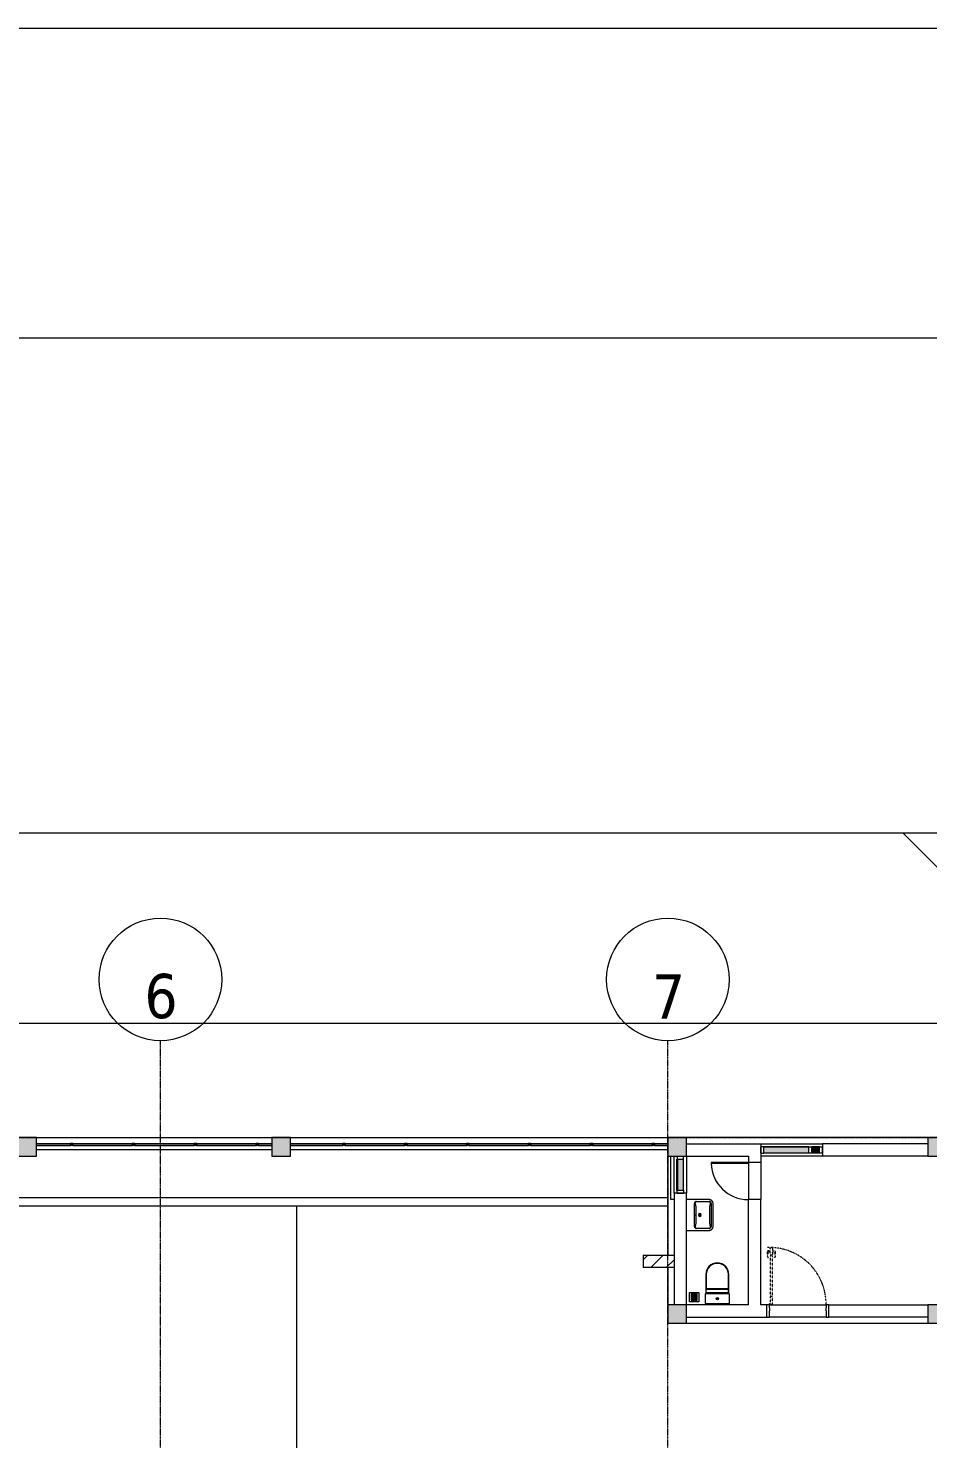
# Model space of a CAD drawing. Header units: millimetres. Extents: x 5356 to 209803, y -16346 to 109894.
# Drawn here: x 58816 to 73353, y 79553 to 102336 of the extents above; entities that cross this region are included whole.
import ezdxf

# ---------------------------------------------------------------- set-up
doc = ezdxf.new("R2010")
doc.units = ezdxf.units.MM
for name, pattern in [('Double dash', [41.999998, 12, -6, 6, -6, 6, -6]), ('Grid Line', [22.225, 12.7, -3.175, 3.175, -3.175]), ('NET VAN', [1.06, 0.53, -0.53])]:
    doc.linetypes.add(name, pattern=pattern)
for name, color, linetype, lineweight in [('A-ANNO-DIMS', 211, 'Continuous', 9), ('A-ANNO-DIMS-220', 211, 'Continuous', 9), ('A-DETL-GENF-2', 9, 'NET VAN', 9), ('A-DOOR', 31, 'Continuous', 9), ('A-FLOR', 192, 'Continuous', 9), ('A-FLOR-HRAL', 11, 'Continuous', 9), ('A-GLAZ-CURT', 52, 'Continuous', 9), ('A-GLAZ-CWMG', 51, 'Continuous', 9), ('A-GLAZ-CWMG-1', 51, 'Continuous', 18), ('A-WALL', 113, 'Continuous', 9), ('A-WALL-3', 113, 'Continuous', 18), ('A-WALL-PATT-3', 111, 'Continuous', 9), ('C-PROP-LINE', 91, 'Double dash', 18), ('M-EQPM', 50, 'Continuous', 9), ('P-SANR-FIXT', 6, 'Continuous', 9), ('S-COLS', 52, 'Continuous', 9), ('S-COLS-3', 9, 'Continuous', 9), ('S-COLS-4', 52, 'Continuous', 18), ('S-GRID-1', 1, 'Grid Line', 9), ('S-GRID-IDEN', 1, 'Continuous', 9)]:
    doc.layers.add(name, color=color, linetype=linetype, lineweight=lineweight)
doc.styles.add('Arial_2', font='arial_0.ttf', dxfattribs={"width": 0.9, "height": 660})
doc.styles.add('Tahoma_B', font='tahomabd_0.ttf', dxfattribs={"height": 715})
doc.dimstyles.new('1_Dim_chi_tiet_khu_đất_2', dxfattribs={"dimscale": 304.8, "dimtxt": 673.371204, "dimasz": 0.866142, "dimexe": 0.721785, "dimexo": 0.0625, "dimgap": 0.072178, "dimtad": 1, "dimdec": 0, "dimrnd": 5, "dimzin": 0, "dimdsep": 46, "dimtxsty": 'Arial_2', "dimblk1": 'OBLIQUE', "dimblk2": 'OBLIQUE', "dimsah": 1, "dimcen": 0.09, "dimdle": 0.721785, "dimazin": 0, "dimtfac": 1, "dimtdec": 4, "dimtix": 1, "dimtmove": 0, "dimatfit": 3, "dimfxl": 2.165354, "dimfxlon": 1, "dimtvp": 1, "dimtolj": 1, "dimtzin": 0, "dimarcsym": 2})
pattern_1 = [(180, (609.6, 0), (-2e-15, -13), []), (270, (609.6, 0), (76, 5e-15), [])]

# ---------------------------------------------------------------- blocks, each defined once
blk = doc.blocks.new('M_Concrete-Rectangular-Column2 - 300x300-2035845-TKCS_MB ĐỊNH VỊ MỐC TỌA ĐỘ CÔNG TRÌNH')
at = {"layer": 'S-COLS-3'}
blk.add_hatch(color=256, dxfattribs=at).paths.add_polyline_path([(-150, -150), (150, -150), (150, 150), (-150, 150), (-150, -16)])
at = {"layer": 'S-COLS-4'}
for p, q in [((150, 150), (-150, 150)), ((-150, 150), (-150, 56)), ((-150, 44), (-150, -150)), ((150, -150), (150, 150)), ((-150, -150), (150, -150))]:
    blk.add_line(p, q, dxfattribs=at)
blk = doc.blocks.new('M_Concrete-Rectangular-Column2 - 300x300-V189-TKCS_MB ĐỊNH VỊ MỐC TỌA ĐỘ CÔNG TRÌNH')
at = {"layer": 'S-COLS-3'}
blk.add_hatch(color=256, dxfattribs=at).paths.add_polyline_path([(150, -150), (150, 150), (-150, 150), (-150, -150)])
at = {"layer": 'S-COLS-4'}
for p, q in [((150, 150), (-150, 150)), ((-150, 150), (-150, -150)), ((150, -150), (150, 150)), ((-150, -150), (150, -150))]:
    blk.add_line(p, q, dxfattribs=at)
blk = doc.blocks.new('System Panel - Glazed-2035462-TKCS_MB ĐỊNH VỊ MỐC TỌA ĐỘ CÔNG TRÌNH')
at = {"layer": 'A-GLAZ-CURT'}
for p, q in [((-362.5, 6), (362.5, 6)), ((-362.5, -6), (-362.5, 6)), ((362.5, -6), (362.5, 6)), ((362.5, -6), (-362.5, -6))]:
    blk.add_line(p, q, dxfattribs=at)
blk = doc.blocks.new('Rectangular Mullion - 50 x 100mm-2023109-TKCS_MB ĐỊNH VỊ MỐC TỌA ĐỘ CÔNG TRÌNH')
at = {"layer": 'A-GLAZ-CWMG'}
blk.add_hatch(color=256, dxfattribs=at).paths.add_polyline_path([(71428, 84168), (71428, 84262), (70703, 84262), (70703, 84168), (70720, 84168)])
blk.add_line((71428, 84168), (70703, 84168), dxfattribs=at)
blk = doc.blocks.new('Rectangular Mullion - 50 x 100mm-2035463-TKCS_MB ĐỊNH VỊ MỐC TỌA ĐỘ CÔNG TRÌNH')
at = {"layer": 'A-GLAZ-CWMG-1'}
for p, q in [((0, 100), (-50, 100)), ((-50, 100), (-50, 0)), ((-50, 0), (0, 0)), ((0, 100), (0, 0))]:
    blk.add_line(p, q, dxfattribs=at)
blk = doc.blocks.new('Rectangular Mullion - 50 x 100mm-2035464-TKCS_MB ĐỊNH VỊ MỐC TỌA ĐỘ CÔNG TRÌNH')
at = {"layer": 'A-GLAZ-CWMG-1'}
for p, q in [((0, 100), (-50, 100)), ((-50, 100), (-50, 0)), ((-50, 0), (0, 0)), ((0, 100), (0, 0))]:
    blk.add_line(p, q, dxfattribs=at)
blk = doc.blocks.new('System Panel - Glazed-4717077-TKCS_MB ĐỊNH VỊ MỐC TỌA ĐỘ CÔNG TRÌNH')
at = {"layer": 'A-GLAZ-CURT'}
for p, q in [((-250, 6), (250, 6)), ((-250, -6), (-250, 6)), ((250, -6), (250, 6)), ((250, -6), (-250, -6))]:
    blk.add_line(p, q, dxfattribs=at)
blk = doc.blocks.new('Rectangular Mullion - 50 x 100mm-4717076-TKCS_MB ĐỊNH VỊ MỐC TỌA ĐỘ CÔNG TRÌNH')
at = {"layer": 'A-GLAZ-CWMG'}
blk.add_hatch(color=256, dxfattribs=at).paths.add_polyline_path([(69309, 83568), (69403, 83568), (69403, 84068), (69309, 84068)])
blk.add_line((69403, 83568), (69403, 84068), dxfattribs=at)
blk = doc.blocks.new('Rectangular Mullion - 50 x 100mm-2035485-TKCS_MB ĐỊNH VỊ MỐC TỌA ĐỘ CÔNG TRÌNH')
at = {"layer": 'A-GLAZ-CWMG-1'}
for p, q in [((0, 0), (-50, 0)), ((-50, 0), (-50, -100)), ((0, 0), (0, -100)), ((-50, -100), (0, -100))]:
    blk.add_line(p, q, dxfattribs=at)
blk = doc.blocks.new('Rectangular Mullion - 50 x 100mm-2035486-TKCS_MB ĐỊNH VỊ MỐC TỌA ĐỘ CÔNG TRÌNH')
at = {"layer": 'A-GLAZ-CWMG-1'}
for p, q in [((0, 0), (-50, 0)), ((-50, 0), (-50, -100)), ((-50, -100), (0, -100))]:
    blk.add_line(p, q, dxfattribs=at)
blk = doc.blocks.new('DOOR_CW_01 CANH MO-PANEL KINH - DIG_05-1000x2200-CỬA NHÔM KÍNH-2022776-TKCS_MB ĐỊNH VỊ MỐC TỌA ĐỘ CÔNG TRÌNH')
at = {"layer": 'A-DETL-GENF-2'}
for p, q in [((-492, 887), (-492, 966)), ((-449, 970), (-488, 970)), ((-484, 950), (-484, 887)), ((-449, 954), (-480, 954)), ((-449, 982), (-447, 982)), ((-449, 942), (-449, 982)), ((-447, 942), (-449, 942)), ((-447, 1022), (-407, 1022)), ((-447, 902), (-447, 1022)), ((-447, 942), (-447, 982)), ((-407, 1022), (-407, 902)), ((-407, 942), (-407, 982)), ((-405, 982), (-407, 982)), ((-407, 942), (-405, 942)), ((-405, 942), (-405, 982)), ((-405, 970), (-366, 970)), ((-405, 954), (-374, 954)), ((-370, 950), (-370, 887)), ((-362, 887), (-362, 966)), ((-484, 861), (-477, 866)), ((-407, 902), (-447, 902)), ((-447, 888), (-441, 888)), ((-447, 888), (-447, 246)), ((-413, 902), (-441, 902)), ((-441, 902), (-441, 888)), ((-413, 888), (-413, 902)), ((-407, 888), (-413, 888)), ((-407, 246), (-407, 888)), ((-370, 861), (-377, 866)), ((-447, 246), (-441, 246)), ((-407, 232), (-447, 232)), ((-447, 232), (-447, 112)), ((-441, 246), (-441, 232)), ((-441, 232), (-413, 232)), ((-407, 246), (-413, 246)), ((-413, 232), (-413, 246)), ((-407, 112), (-407, 232)), ((-447, 112), (-407, 112))]:
    blk.add_line(p, q, dxfattribs=at)
blk.add_circle((-457, 110), 10, dxfattribs=at)
for centre, radius, start, end in [((-488, 966), 4, 90, 180), ((-457, 110), 914, 360, 92), ((-480, 950), 4, 90, 180), ((-374, 950), 4, 360, 90), ((-366, 966), 4, 0, 90), ((-447, 887), 45, 180, 215), ((-447, 887), 37, 180, 215), ((-407, 887), 37, 325, 0), ((-407, 887), 45, 325, 0)]:
    blk.add_arc(centre, radius, start, end, dxfattribs=at)
at = {"layer": 'A-DOOR'}
for p, q in [((-460, 100), (-500, 100)), ((-460, 50), (-460, 100)), ((-450, 50), (-460, 50)), ((-460, -100), (-460, 0)), ((-460, 0), (-450, 0)), ((-457, 100), (-432, 100)), ((-450, 0), (-450, 50)), ((460, 50), (450, 50)), ((450, 50), (450, 0)), ((450, 0), (460, 0)), ((500, 100), (460, 100)), ((460, 100), (460, 50)), ((460, 0), (460, -100)), ((-500, -100), (-460, -100)), ((460, -100), (500, -100))]:
    blk.add_line(p, q, dxfattribs=at)
blk = doc.blocks.new('M_Concrete-Rectangular-Column2 - 300x300-2025389-TKCS_MB ĐỊNH VỊ MỐC TỌA ĐỘ CÔNG TRÌNH')
at = {"layer": 'S-COLS-3'}
blk.add_hatch(color=256, dxfattribs=at).paths.add_polyline_path([(150, -150), (150, 150), (-150, 150), (-150, -150)])
at = {"layer": 'S-COLS-4'}
for p, q in [((150, 150), (-150, 150)), ((-150, 150), (-150, -150)), ((150, -150), (150, 150)), ((-150, -150), (150, -150))]:
    blk.add_line(p, q, dxfattribs=at)
blk = doc.blocks.new('NBS_CLDPhysicalSecuritySystems_MtlMeshPnlFncngSym_CLDModsecSecurusS3_InfillPanel - NBS_CLDPhysicalSecuritySystems_MtlMeshPnlFncngSym_CLDModsecSecurusS2_InfillPanel-4716033-TKCS_MB ĐỊNH VỊ MỐC TỌA ĐỘ CÔNG TRÌNH')
at = {"layer": 'A-FLOR-HRAL'}
h = blk.add_hatch(dxfattribs=at)
h.set_pattern_fill('FP_6', color=256, style=0, pattern_type=2)
h.set_pattern_definition(pattern_1)
h.paths.add_polyline_path([(0, 6), (0, -6), (6100, -6), (6100, 6), (854, 6)])
for p, q in [((218, 27), (0, 27)), ((0, 6), (6100, 6)), ((0, -6), (0, 6)), ((214, 6), (214, 23)), ((254, 6), (214, 6)), ((218, 27), (250, 27)), ((1218, 27), (250, 27)), ((254, 23), (254, 6)), ((1214, 6), (1214, 23)), ((1254, 6), (1214, 6)), ((1218, 27), (1250, 27)), ((2218, 27), (1250, 27)), ((1254, 23), (1254, 6)), ((2214, 6), (2214, 23)), ((2254, 6), (2214, 6)), ((2218, 27), (2250, 27)), ((3218, 27), (2250, 27)), ((2254, 23), (2254, 6)), ((3214, 6), (3214, 23)), ((3254, 6), (3214, 6)), ((3218, 27), (3250, 27)), ((4218, 27), (3250, 27)), ((3254, 23), (3254, 6)), ((4214, 6), (4214, 23)), ((4254, 6), (4214, 6)), ((4218, 27), (4250, 27)), ((5218, 27), (4250, 27)), ((4254, 23), (4254, 6)), ((5214, 6), (5214, 23)), ((5254, 6), (5214, 6)), ((5218, 27), (5250, 27)), ((6100, 27), (5250, 27)), ((5254, 23), (5254, 6)), ((6100, -6), (0, -6)), ((214, -11), (214, -6)), ((214, -6), (254, -6)), ((254, -11), (214, -11)), ((254, -6), (254, -11)), ((1214, -11), (1214, -6)), ((1214, -6), (1254, -6)), ((1254, -11), (1214, -11)), ((1254, -6), (1254, -11)), ((2214, -11), (2214, -6)), ((2214, -6), (2254, -6)), ((2254, -11), (2214, -11)), ((2254, -6), (2254, -11)), ((3214, -11), (3214, -6)), ((3214, -6), (3254, -6)), ((3254, -11), (3214, -11)), ((3254, -6), (3254, -11)), ((4214, -11), (4214, -6)), ((4214, -6), (4254, -6)), ((4254, -11), (4214, -11)), ((4254, -6), (4254, -11)), ((5214, -11), (5214, -6)), ((5214, -6), (5254, -6)), ((5254, -11), (5214, -11)), ((5254, -6), (5254, -11))]:
    blk.add_line(p, q, dxfattribs=at)
for centre, start, end in [((218, 23), 90, 180), ((250, 23), 0, 90), ((1218, 23), 90, 180), ((1250, 23), 0, 90), ((2218, 23), 90, 180), ((2250, 23), 0, 90), ((3218, 23), 90, 180), ((3250, 23), 0, 90), ((4218, 23), 90, 180), ((4250, 23), 0, 90), ((5218, 23), 90, 180), ((5250, 23), 0, 90)]:
    blk.add_arc(centre, 4, start, end, dxfattribs=at)
blk = doc.blocks.new('NBS_CLDPhysicalSecuritySystems_MtlMeshPnlFncngSym_CLDModsecSecurusS3_InfillPanel - NBS_CLDPhysicalSecuritySystems_MtlMeshPnlFncngSym_CLDModsecSecurusS2_InfillPanel-2369324-TKCS_MB ĐỊNH VỊ MỐC TỌA ĐỘ CÔNG TRÌNH')
at = {"layer": 'A-FLOR-HRAL'}
h = blk.add_hatch(dxfattribs=at)
h.set_pattern_fill('FP_6', color=256, style=0, pattern_type=2)
h.set_pattern_definition(pattern_1)
h.paths.add_polyline_path([(0, 6), (0, -6), (3800, -6), (3800, 6), (1716, 6)])
for p, q in [((218, 27), (0, 27)), ((0, 6), (3800, 6)), ((214, 6), (214, 23)), ((254, 6), (214, 6)), ((218, 27), (250, 27)), ((1218, 27), (250, 27)), ((254, 23), (254, 6)), ((1214, 6), (1214, 23)), ((1254, 6), (1214, 6)), ((1218, 27), (1250, 27)), ((2218, 27), (1250, 27)), ((1254, 23), (1254, 6)), ((2214, 6), (2214, 23)), ((2254, 6), (2214, 6)), ((2218, 27), (2250, 27)), ((3218, 27), (2250, 27)), ((2254, 23), (2254, 6)), ((3214, 6), (3214, 23)), ((3254, 6), (3214, 6)), ((3218, 27), (3250, 27)), ((3800, 27), (3250, 27)), ((3254, 23), (3254, 6)), ((3800, -6), (0, -6)), ((214, -11), (214, -6)), ((214, -6), (254, -6)), ((254, -11), (214, -11)), ((254, -6), (254, -11)), ((1214, -11), (1214, -6)), ((1214, -6), (1254, -6)), ((1254, -11), (1214, -11)), ((1254, -6), (1254, -11)), ((2214, -11), (2214, -6)), ((2214, -6), (2254, -6)), ((2254, -11), (2214, -11)), ((2254, -6), (2254, -11)), ((3214, -11), (3214, -6)), ((3214, -6), (3254, -6)), ((3254, -11), (3214, -11)), ((3254, -6), (3254, -11))]:
    blk.add_line(p, q, dxfattribs=at)
for centre, start, end in [((218, 23), 90, 180), ((250, 23), 0, 90), ((1218, 23), 90, 180), ((1250, 23), 0, 90), ((2218, 23), 90, 180), ((2250, 23), 0, 90), ((3218, 23), 90, 180), ((3250, 23), 0, 90)]:
    blk.add_arc(centre, 4, start, end, dxfattribs=at)
blk = doc.blocks.new('System Panel - Glazed-4717080-TKCS_MB ĐỊNH VỊ MỐC TỌA ĐỘ CÔNG TRÌNH')
at = {"layer": 'A-GLAZ-CURT'}
for p, q in [((-62.5, 6), (62.5, 6)), ((-62.5, -6), (-62.5, 6)), ((62.5, -6), (62.5, 6)), ((62.5, -6), (-62.5, -6))]:
    blk.add_line(p, q, dxfattribs=at)
blk = doc.blocks.new('Rectangular Mullion - 50 x 100mm-4717079-TKCS_MB ĐỊNH VỊ MỐC TỌA ĐỘ CÔNG TRÌNH')
at = {"layer": 'A-GLAZ-CWMG'}
blk.add_hatch(color=256, dxfattribs=at).paths.add_polyline_path([(71603, 84168), (71603, 84262), (71478, 84262), (71478, 84168)])
blk.add_line((71603, 84168), (71478, 84168), dxfattribs=at)
blk = doc.blocks.new('Rectangular Mullion - 50 x 100mm-2035461-TKCS_MB ĐỊNH VỊ MỐC TỌA ĐỘ CÔNG TRÌNH')
at = {"layer": 'A-GLAZ-CWMG-1'}
for p, q in [((25, 100), (-25, 100)), ((-25, 100), (-25, 0)), ((-25, 0), (25, 0)), ((25, 100), (25, 0))]:
    blk.add_line(p, q, dxfattribs=at)
blk = doc.blocks.new('PF_Water_Closet-Duravit-Starck 3-012601 - Generic Toilet-4713156-TKCS_MB ĐỊNH VỊ MỐC TỌA ĐỘ CÔNG TRÌNH')
at = {"layer": 'P-SANR-FIXT'}
for p, q in [((-199, 592), (-199, 357)), ((-192, 592), (-192, 350)), ((166, 350), (166, 592)), ((172, 356), (172, 592)), ((-207, 272), (-207, 126)), ((173, 280), (-201, 280)), ((171, 357), (-198, 357)), ((-198, 357), (-198, 280)), ((-198, 299), (172, 299)), ((-198, 280), (171, 280)), ((-192, 350), (165, 350)), ((-192, 280), (-192, 350)), ((166, 280), (166, 350)), ((171, 280), (171, 357)), ((183, 126), (183, 272)), ((-201, 118), (175, 118)), ((-197, 118), (-197, 113)), ((-197, 113), (173, 113)), ((-26, 196), (1, 196)), ((173, 118), (173, 113))]:
    blk.add_line(p, q, dxfattribs=at)
for radius in [19.1, 14.6, 13.8]:
    blk.add_circle((-12, 196), radius, dxfattribs=at)
for centre, radius, start, end in [((-17, 592), 182, 88.8107, 180), ((-17, 592), 175, 88.7676, 180), ((-10, 592), 182, 0, 91.1893), ((-10, 592), 175, 0, 91.2324), ((-200, 273), 7.31, 103.7483, 186.2517), ((-192, 356), 6.83, 172.0366, 270), ((165, 356), 6.83, 270, 0), ((173, 271), 9.56, 8.9738, 90), ((-200, 125), 7.31, 173.7483, 256.2517), ((175, 125), 7.27, 270, 6.3304)]:
    blk.add_arc(centre, radius, start, end, dxfattribs=at)
blk = doc.blocks.new('M_Single-Flush1 - D7-600x2000-4713087-TKCS_MB ĐỊNH VỊ MỐC TỌA ĐỘ CÔNG TRÌNH')
at = {"layer": 'A-DOOR'}
for p, q in [((280, 100), (280, 701)), ((300, 701), (280, 701)), ((300, 100), (300, 701)), ((300, 100), (280, 100))]:
    blk.add_line(p, q, dxfattribs=at)
blk.add_arc((300, 100), 602, 91.9048, 180, dxfattribs=at)
blk = doc.blocks.new('Blocks_Consilio Wall Hung Basin_F03658EN - Unique-4715509-TKCS_MB ĐỊNH VỊ MỐC TỌA ĐỘ CÔNG TRÌNH')
at = {"layer": 'P-SANR-FIXT'}
for p, q in [((-250, 0), (-250, -365)), ((250, -365), (250, 0)), ((-220, -365), (-220, -165)), ((-185, -130), (185, -130)), ((-67, -158), (67, -158)), ((220, -165), (220, -365)), ((185, -400), (-185, -400)), ((-185, -430), (185, -430)), ((67, -372), (-67, -372))]:
    blk.add_line(p, q, dxfattribs=at)
at = {"layer": 'P-SANR-FIXT', "flags": 128}
for points in [[(-185, -146), (-161, -151), (-132, -155), (-100, -157), (-67, -158)], [(-8, -142), (-8, -141), (-8, -141), (-6, -141), (-5, -140), (-3, -140), (-1, -140), (1, -140), (3, -140), (5, -140), (6, -141), (8, -141), (8, -141), (8, -142)], [(8, -142), (8, -142), (8, -143), (6, -143), (5, -143), (3, -144), (1, -144), (-1, -144), (-3, -144), (-5, -143), (-6, -143), (-8, -143), (-8, -142), (-8, -142)], [(67, -158), (100, -157), (132, -155), (161, -151), (185, -146)], [(-67, -372), (-100, -373), (-132, -375), (-161, -379), (-185, -384)], [(185, -384), (161, -379), (132, -375), (100, -373), (67, -372)]]:
    blk.add_lwpolyline(points, dxfattribs=at)
at = {"layer": 'P-SANR-FIXT'}
for centre, radius, start, end in [((-185, -165), 35, 90, 180), ((0, -215), 22.5, 0, 180), ((0, -215), 22.5, 180, 0), ((0, -215), 15.4, 0, 180), ((0, -215), 14.6, 0, 180), ((0, -215), 15.4, 180, 0), ((0, -215), 14.6, 180, 0), ((185, -165), 35, 360, 90), ((-185, -365), 65, 180, 270), ((-185, -365), 65, 180, 193.3424), ((-185, -365), 65, 196.6588, 223.3413), ((-185, -365), 65, 226.658, 253.34), ((-185, -365), 35, 180, 270), ((-185, -365), 65, 256.6564, 270), ((185, -365), 65, 270, 360), ((185, -365), 35, 270, 0), ((185, -365), 65, 270, 283.3436), ((185, -365), 65, 286.66, 313.342), ((185, -365), 65, 316.6587, 343.3412), ((185, -365), 65, 346.6576, 360)]:
    blk.add_arc(centre, radius, start, end, dxfattribs=at)
for points, knots in [([(-218, -165), (-217, -163), (-216, -160), (-213, -156), (-211, -154), (-209, -152), (-206, -150), (-204, -149), (-202, -148), (-200, -147), (-198, -146), (-197, -146), (-195, -146), (-191, -145), (-187, -145), (-185, -146)], [-1, -1, -1, -1, -0.785714, -0.732143, -0.678571, -0.571429, -0.5, -0.428571, -0.357143, -0.321429, -0.285714, -0.25, -0.214286, -0.142857, 0, 0, 0, 0]), ([(185, -146), (187, -146), (190, -145), (193, -145), (195, -146), (197, -146), (199, -147), (201, -147), (204, -149), (206, -150), (210, -153), (213, -156), (216, -160), (218, -163), (218, -165)], [-1, -1, -1, -1, -0.892857, -0.839286, -0.785714, -0.732143, -0.705357, -0.678571, -0.571429, -0.5, -0.428571, -0.285714, -0.142857, 0, 0, 0, 0]), ([(-185, -384), (-187, -384), (-190, -385), (-193, -385), (-195, -384), (-197, -384), (-199, -383), (-201, -383), (-204, -381), (-206, -380), (-210, -377), (-213, -374), (-216, -370), (-218, -367), (-218, -365)], [-1, -1, -1, -1, -0.892857, -0.839286, -0.785714, -0.732143, -0.705357, -0.678571, -0.571429, -0.5, -0.428571, -0.285714, -0.142857, 0, 0, 0, 0]), ([(218, -365), (217, -367), (216, -370), (213, -374), (211, -376), (209, -378), (206, -380), (204, -381), (202, -382), (200, -383), (198, -384), (197, -384), (195, -384), (191, -385), (187, -385), (185, -384)], [-1, -1, -1, -1, -0.785714, -0.732143, -0.678571, -0.571429, -0.5, -0.428571, -0.357143, -0.321429, -0.285714, -0.25, -0.214286, -0.142857, 0, 0, 0, 0])]:
    blk.add_open_spline(points, degree=3, knots=knots, dxfattribs=at)
blk = doc.blocks.new('THU NUOC - THU NUOC-1275255-TKCS_MB ĐỊNH VỊ MỐC TỌA ĐỘ CÔNG TRÌNH')
at = {"layer": 'M-EQPM'}
for p, q in [((-66, -71), (-66, 79)), ((-66, 79), (84, 79)), ((59, 54), (-41, 54)), ((-41, 54), (-41, -46)), ((-23, 20), (41, 20)), ((41, 14), (-23, 14)), ((-23, 7), (1, 7)), ((1, 1), (-23, 1)), ((-11, 32), (28, 32)), ((28, 26), (-11, 26)), ((-1, 44), (19, 44)), ((19, 38), (-1, 38)), ((1, 7), (1, 1)), ((17, 1), (17, 7)), ((17, 7), (41, 7)), ((41, 1), (17, 1)), ((59, -46), (59, 54)), ((84, 79), (84, -71)), ((84, -71), (-66, -71)), ((-41, -46), (59, -46)), ((-23, -5), (41, -5)), ((41, -11), (-23, -11)), ((-11, -17), (28, -17)), ((28, -23), (-11, -23)), ((-1, -30), (19, -30)), ((19, -36), (-1, -36))]:
    blk.add_line(p, q, dxfattribs=at)
for centre, radius, start, end in [((9, 4), 45, 0, 180), ((9, 4), 45, 360, 180), ((9, 4), 45, 180, 0), ((9, 4), 45, 180, 360), ((-23, 17), 3, 90, 270), ((-23, 4), 3, 90, 270), ((-11, 29), 3, 90, 270), ((-1, 41), 3, 90, 270), ((19, 41), 3, 270, 90), ((28, 29), 3, 270, 90), ((41, 17), 3, 270, 90), ((41, 4), 3, 270, 90), ((-23, -8), 3, 90, 270), ((-11, -20), 3, 90, 270), ((-1, -33), 3, 90, 270), ((19, -33), 3, 270, 90), ((28, -20), 3, 270, 90), ((41, -8), 3, 270, 90)]:
    blk.add_arc(centre, radius, start, end, dxfattribs=at)
blk = doc.blocks.new('Family - ___-1476882-TKCS_MB ĐỊNH VỊ MỐC TỌA ĐỘ CÔNG TRÌNH')
at = {"layer": 'C-PROP-LINE'}
blk.add_line((33104, 84418), (127802, 84418), dxfattribs=at)
blk = doc.blocks.new('Grid - M_Grid Head - Circle-353313-TKCS_MB ĐỊNH VỊ MỐC TỌA ĐỘ CÔNG TRÌNH')
at = {"layer": 'S-GRID-IDEN'}
blk.add_circle((0, 0), 4.5, dxfattribs=at)
blk = doc.blocks.new('DIMBLOCK3-TKCS_MB ĐỊNH VỊ MỐC TỌA ĐỘ CÔNG TRÌNH')
at = {"layer": 'A-ANNO-DIMS-220'}
for p, q in [((33104, 85604), (33104, 86484)), ((127802, 85604), (127802, 86484)), ((32884, 86264), (128022, 86264)), ((33104, 86264), (33104, 85604)), ((127802, 86264), (127802, 85604))]:
    blk.add_line(p, q, dxfattribs=at)
at = {"layer": 'A-ANNO-DIMS-220', "lineweight": 25}
for p, q in [((33104, 86264), (33236, 86396)), ((127802, 86264), (127934, 86396)), ((33104, 86264), (32972, 86132)), ((127802, 86264), (127670, 86132))]:
    blk.add_line(p, q, dxfattribs=at)
at = {"layer": 'A-ANNO-DIMS-220', "color": 0, "insert": (79313, 87143), "char_height": 660, "width": 2734.92, "attachment_point": 1, "line_spacing_factor": 0.941778, "style": 'Arial_2'}
blk.add_mtext('94700', dxfattribs=at)
blk = doc.blocks.new('_Oblique')
at = {"color": 0, "linetype": 'ByBlock', "lineweight": -2}
blk.add_line((-0.5, -0.5), (0.5, 0.5), dxfattribs=at)

msp = doc.modelspace()

# ---------------------------------------------------------------- hatches: boundary and pattern name
at = {"layer": 'A-WALL-PATT-3'}
h = msp.add_hatch(dxfattribs=at)
h.set_pattern_fill('FP_1', color=256, style=0, pattern_type=2)
h.set_pattern_definition([(45, (0, 0), (-124.4508, 124.4508), [])])
h.paths.add_polyline_path([(68752.6, 82318.2), (69252.6, 82318.2), (69252.6, 82518.2), (68752.6, 82518.2)])

# ---------------------------------------------------------------- linework, layer by layer
at = {"layer": 'A-FLOR'}
for p, q in [((5356.5, 102336.3), (130779.3, 102336.3)), ((5356.5, 97336.3), (130779.3, 97336.3)), ((72952.6, 89336.3), (32081.4, 89336.3)), ((75452.6, 86836.3), (72952.6, 89336.3)), ((87752.6, 89336.3), (72952.6, 89336.3)), ((73352.6, 84418.2), (69452.6, 84418.2)), ((69152.6, 84118.2), (69152.6, 82518.2)), ((70452.6, 84018.2), (70452.6, 83418.2)), ((69152.6, 83446.9), (32683.8, 83446.9)), ((32737.6, 83316.9), (69152.6, 83316.9)), ((63152.6, 83316.9), (63152.6, 76953.1)), ((69152.6, 82318.2), (69152.6, 81718.2)), ((69452.6, 81418.2), (73352.6, 81418.2))]:
    msp.add_line(p, q, dxfattribs=at)
at = {"layer": 'A-WALL'}
for p, q in [((58952.6, 84418.2), (62752.6, 84418.2)), ((63052.6, 84418.2), (69152.6, 84418.2)), ((70652.6, 84318.2), (71652.6, 84318.2)), ((62752.6, 84218.2), (58952.6, 84218.2)), ((69152.6, 84218.2), (63052.6, 84218.2)), ((69202.6, 83418.2), (69202.6, 84118.2)), ((69252.6, 83518.2), (69252.6, 84118.2)), ((69452.6, 84118.2), (69452.6, 83518.2)), ((71652.6, 84118.2), (70652.6, 84118.2)), ((70652.6, 84018.2), (70652.6, 83418.2)), ((69252.6, 83418.2), (69202.6, 83418.2)), ((69252.6, 82518.2), (69252.6, 82318.2)), ((70792.6, 81718.2), (71712.6, 81718.2)), ((71712.6, 81518.2), (70792.6, 81518.2))]:
    msp.add_line(p, q, dxfattribs=at)
at = {"layer": 'A-WALL-3'}
for p, q in [((69452.6, 84318.2), (70652.6, 84318.2)), ((70652.6, 84318.2), (70652.6, 84018.2)), ((73352.6, 84318.2), (71652.6, 84318.2)), ((71652.6, 84318.2), (71652.6, 84118.2)), ((69452.6, 84118.2), (70452.6, 84118.2)), ((70452.6, 84118.2), (70452.6, 84018.2)), ((73352.6, 84118.2), (71652.6, 84118.2)), ((70652.6, 84018.2), (70452.6, 84018.2)), ((69252.6, 83518.2), (69252.6, 82518.2)), ((69452.6, 83518.2), (69252.6, 83518.2)), ((69452.6, 81718.2), (69452.6, 83518.2)), ((70452.6, 81718.2), (70452.6, 83418.2)), ((70652.6, 83418.2), (70452.6, 83418.2)), ((70652.6, 81718.2), (70652.6, 83418.2)), ((68752.6, 82518.2), (69252.6, 82518.2)), ((68752.6, 82518.2), (68752.6, 82318.2)), ((69252.6, 82318.2), (68752.6, 82318.2)), ((69252.6, 82318.2), (69252.6, 81718.2)), ((70452.6, 81718.2), (69452.6, 81718.2)), ((70752.6, 81718.2), (70652.6, 81718.2)), ((70752.6, 81518.2), (70752.6, 81718.2)), ((71752.6, 81718.2), (73352.6, 81718.2)), ((71752.6, 81518.2), (71752.6, 81718.2)), ((69452.6, 81518.2), (70752.6, 81518.2)), ((73352.6, 81518.2), (71752.6, 81518.2))]:
    msp.add_line(p, q, dxfattribs=at)
at = {"layer": 'S-GRID-1'}
for p, q in [((60952.6, 80482.7), (60952.6, 85982.7)), ((69152.6, 80482.7), (69152.6, 85982.7)), ((60952.6, 20960.6), (60952.6, 80482.7)), ((69152.6, 20960.6), (69152.6, 80482.7))]:
    msp.add_line(p, q, dxfattribs=at)

# ---------------------------------------------------------------- block references
at = {"layer": 'A-DOOR', "rotation": 90}
msp.add_blockref('M_Single-Flush1 - D7-600x2000-4713087-TKCS_MB ĐỊNH VỊ MỐC TỌA ĐỘ CÔNG TRÌNH', (70552.6, 83718.2), dxfattribs=at)
at = {"layer": 'A-DOOR'}
msp.add_blockref('DOOR_CW_01 CANH MO-PANEL KINH - DIG_05-1000x2200-CỬA NHÔM KÍNH-2022776-TKCS_MB ĐỊNH VỊ MỐC TỌA ĐỘ CÔNG TRÌNH', (71252.6, 81618.2), dxfattribs=at)
at = {"layer": 'A-FLOR-HRAL', "rotation": 180}
for name, p in [('NBS_CLDPhysicalSecuritySystems_MtlMeshPnlFncngSym_CLDModsecSecurusS3_InfillPanel - NBS_CLDPhysicalSecuritySystems_MtlMeshPnlFncngSym_CLDModsecSecurusS2_InfillPanel-2369324-TKCS_MB ĐỊNH VỊ MỐC TỌA ĐỘ CÔNG TRÌNH', (62752.6, 84318.2)), ('NBS_CLDPhysicalSecuritySystems_MtlMeshPnlFncngSym_CLDModsecSecurusS3_InfillPanel - NBS_CLDPhysicalSecuritySystems_MtlMeshPnlFncngSym_CLDModsecSecurusS2_InfillPanel-4716033-TKCS_MB ĐỊNH VỊ MỐC TỌA ĐỘ CÔNG TRÌNH', (69152.6, 84318.2))]:
    msp.add_blockref(name, p, dxfattribs=at)
at = {"layer": 'A-GLAZ-CURT'}
for name, p in [('System Panel - Glazed-2035462-TKCS_MB ĐỊNH VỊ MỐC TỌA ĐỘ CÔNG TRÌNH', (71065.1, 84268.2)), ('System Panel - Glazed-4717080-TKCS_MB ĐỊNH VỊ MỐC TỌA ĐỘ CÔNG TRÌNH', (71540.1, 84268.2))]:
    msp.add_blockref(name, p, dxfattribs=at)
at = {"layer": 'A-GLAZ-CURT', "rotation": 270}
msp.add_blockref('System Panel - Glazed-4717077-TKCS_MB ĐỊNH VỊ MỐC TỌA ĐỘ CÔNG TRÌNH', (69302.6, 83818.2), dxfattribs=at)
at = {"layer": 'A-GLAZ-CWMG'}
for name, p, rotation in [('Rectangular Mullion - 50 x 100mm-2035486-TKCS_MB ĐỊNH VỊ MỐC TỌA ĐỘ CÔNG TRÌNH', (69302.6, 84118.2), 90), ('Rectangular Mullion - 50 x 100mm-2035464-TKCS_MB ĐỊNH VỊ MỐC TỌA ĐỘ CÔNG TRÌNH', (70652.6, 84268.2), 180)]:
    msp.add_blockref(name, p, dxfattribs=dict(at, rotation=rotation))
for name in ['Rectangular Mullion - 50 x 100mm-2023109-TKCS_MB ĐỊNH VỊ MỐC TỌA ĐỘ CÔNG TRÌNH', 'Rectangular Mullion - 50 x 100mm-4717079-TKCS_MB ĐỊNH VỊ MỐC TỌA ĐỘ CÔNG TRÌNH', 'Rectangular Mullion - 50 x 100mm-4717076-TKCS_MB ĐỊNH VỊ MỐC TỌA ĐỘ CÔNG TRÌNH']:
    msp.add_blockref(name, (0, 0), dxfattribs=at)
at = {"layer": 'A-GLAZ-CWMG-1', "extrusion": (0, 0, -1)}
for name, p, rotation in [('Rectangular Mullion - 50 x 100mm-2035461-TKCS_MB ĐỊNH VỊ MỐC TỌA ĐỘ CÔNG TRÌNH', (-71452.6, 84268.2), 180), ('Rectangular Mullion - 50 x 100mm-2035463-TKCS_MB ĐỊNH VỊ MỐC TỌA ĐỘ CÔNG TRÌNH', (-71652.6, 84268.2), 180), ('Rectangular Mullion - 50 x 100mm-2035485-TKCS_MB ĐỊNH VỊ MỐC TỌA ĐỘ CÔNG TRÌNH', (-69302.6, 83518.2), 270)]:
    msp.add_blockref(name, p, dxfattribs=dict(at, rotation=rotation))
at = {"layer": 'C-PROP-LINE'}
msp.add_blockref('Family - ___-1476882-TKCS_MB ĐỊNH VỊ MỐC TỌA ĐỘ CÔNG TRÌNH', (0, 0), dxfattribs=at)
at = {"layer": 'M-EQPM'}
msp.add_blockref('THU NUOC - THU NUOC-1275255-TKCS_MB ĐỊNH VỊ MỐC TỌA ĐỘ CÔNG TRÌNH', (69568.8, 81838.8), dxfattribs=at)
at = {"layer": 'P-SANR-FIXT', "rotation": 89.9999999999999}
msp.add_blockref('Blocks_Consilio Wall Hung Basin_F03658EN - Unique-4715509-TKCS_MB ĐỊNH VỊ MỐC TỌA ĐỘ CÔNG TRÌNH', (69452.6, 83168.2), dxfattribs=at)
at = {"layer": 'P-SANR-FIXT'}
msp.add_blockref('PF_Water_Closet-Duravit-Starck 3-012601 - Generic Toilet-4713156-TKCS_MB ĐỊNH VỊ MỐC TỌA ĐỘ CÔNG TRÌNH', (69964.7, 81618.2), dxfattribs=at)
at = {"layer": 'S-COLS'}
for name, p in [('M_Concrete-Rectangular-Column2 - 300x300-2025389-TKCS_MB ĐỊNH VỊ MỐC TỌA ĐỘ CÔNG TRÌNH', (58802.6, 84268.2)), ('M_Concrete-Rectangular-Column2 - 300x300-2025389-TKCS_MB ĐỊNH VỊ MỐC TỌA ĐỘ CÔNG TRÌNH', (62902.6, 84268.2)), ('M_Concrete-Rectangular-Column2 - 300x300-2035845-TKCS_MB ĐỊNH VỊ MỐC TỌA ĐỘ CÔNG TRÌNH', (69302.6, 84268.2)), ('M_Concrete-Rectangular-Column2 - 300x300-V189-TKCS_MB ĐỊNH VỊ MỐC TỌA ĐỘ CÔNG TRÌNH', (73502.6, 84268.2)), ('M_Concrete-Rectangular-Column2 - 300x300-V189-TKCS_MB ĐỊNH VỊ MỐC TỌA ĐỘ CÔNG TRÌNH', (69302.6, 81568.2)), ('M_Concrete-Rectangular-Column2 - 300x300-V189-TKCS_MB ĐỊNH VỊ MỐC TỌA ĐỘ CÔNG TRÌNH', (73502.6, 81568.2))]:
    msp.add_blockref(name, p, dxfattribs=at)
at = {"layer": 'S-GRID-IDEN', "xscale": 219.9999999999998, "yscale": 219.9999999999998, "zscale": 219.9999999999998}
for p in [(60952.6, 86972.7), (69152.6, 86972.7)]:
    msp.add_blockref('Grid - M_Grid Head - Circle-353313-TKCS_MB ĐỊNH VỊ MỐC TỌA ĐỘ CÔNG TRÌNH', p, dxfattribs=at)

# ---------------------------------------------------------------- next in the draw order: texts
at = {"layer": 'S-GRID-IDEN', "char_height": 715, "width": 640.2, "attachment_point": 5, "line_spacing_factor": 0.996129, "style": 'Tahoma_B', "bg_fill": 3, "box_fill_scale": 1.25, "bg_fill_color": 256, "bg_fill_true_color": 13158600, "bg_fill_transparency": 0}
for s, insert in [('\\pt2793.99835,5587.9967,8382.0022,11176.00055,13969.9989,16763.99725,19558.00275,22352.0011,25145.99945,27939.9978,30734.0033,33528.00165,36322,39115.99835,41909.9967,44704.0022,47498.00055,50291.9989,53085.99725,55880.00275,58674.0011,61467.99945,64261.9978,67056.0033,69850.00165,72644,75437.99835,78231.9967,81026.0022,83820.00055,86613.9989,89407.99725;6', (60962.9, 86698.1)), ('\\pt2793.99835,5587.9967,8382.0022,11176.00055,13969.9989,16763.99725,19558.00275,22352.0011,25145.99945,27939.9978,30734.0033,33528.00165,36322,39115.99835,41909.9967,44704.0022,47498.00055,50291.9989,53085.99725,55880.00275,58674.0011,61467.99945,64261.9978,67056.0033,69850.00165,72644,75437.99835,78231.9967,81026.0022,83820.00055,86613.9989,89407.99725;7', (69162.9, 86698.1))]:
    msp.add_mtext(s, dxfattribs=dict(at, insert=insert))

# ---------------------------------------------------------------- next in the draw order: dimensions: what is measured, and where the dimension line sits
at = {"layer": 'A-ANNO-DIMS'}
dim = msp.add_linear_dim(base=(127801.6, 86264), p1=(33103.5, 85604), p2=(127801.6, 85604), dimstyle='1_Dim_chi_tiet_khu_đất_2', override={"dimpost": '<>', "dimfxl": 94698.126897}, dxfattribs=at)
dim.commit()
dim.dimension.update_dxf_attribs({"geometry": 'DIMBLOCK3-TKCS_MB ĐỊNH VỊ MỐC TỌA ĐỘ CÔNG TRÌNH', "text_midpoint": (80452.6, 86623)})

doc.saveas('drawing.dxf')
